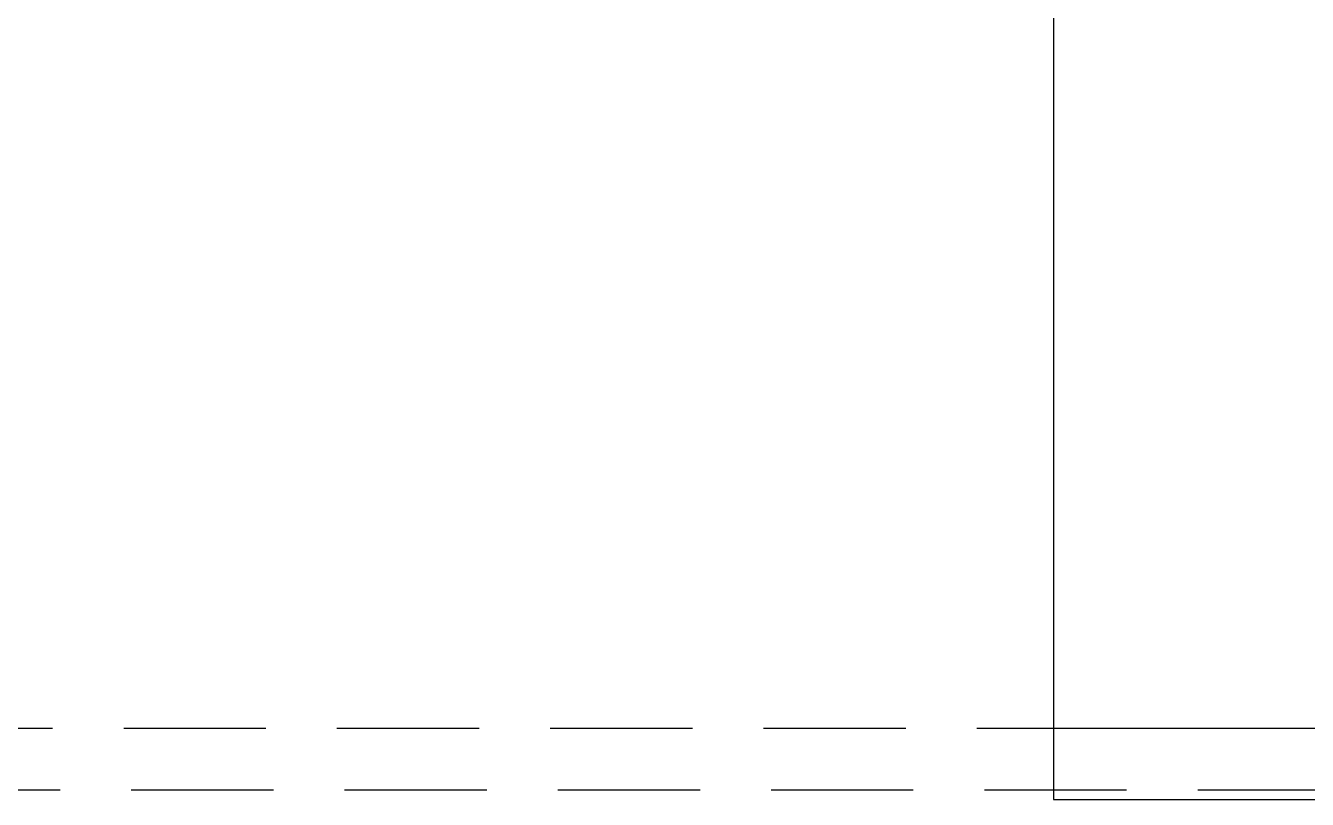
# Model space of a CAD drawing. Extents: x 39751 to 116307, y -36149 to -14965.
# Drawn here: x 108969 to 110321, y -20241 to -19425 of the extents above; entities that cross this region are included whole.
import ezdxf

# ---------------------------------------------------------------- set-up
doc = ezdxf.new("R2010")
doc.units = 0
doc.header["$LTSCALE"] = 1500
doc.linetypes.add('HIDDEN1', pattern=[0.15, 0.1, -0.05])
doc.linetypes.add('PHAN', pattern=[0.76, 0.57, -0.05, 0.02, -0.05, 0.02, -0.05])
doc.layers.add('confine0', color=7, linetype='Continuous')
doc.layers.add('confine9', color=1, linetype='PHAN')

msp = doc.modelspace()

# ---------------------------------------------------------------- linework, layer by layer
for p, q in [((110053.7, -20166), (111777.7, -20166)), ((110053.7, -20241), (111777.7, -20241))]:
    msp.add_line(p, q)
at = {"layer": 'confine0'}
msp.add_line((110053.7, -18306), (110053.7, -20241), dxfattribs=at)
at = {"layer": 'confine9', "color": 2, "linetype": 'HIDDEN1'}
for p, q in [((90397.7, -20166), (112735.7, -20166)), ((90855.7, -20231), (112735.7, -20231))]:
    msp.add_line(p, q, dxfattribs=at)

doc.saveas('drawing.dxf')
